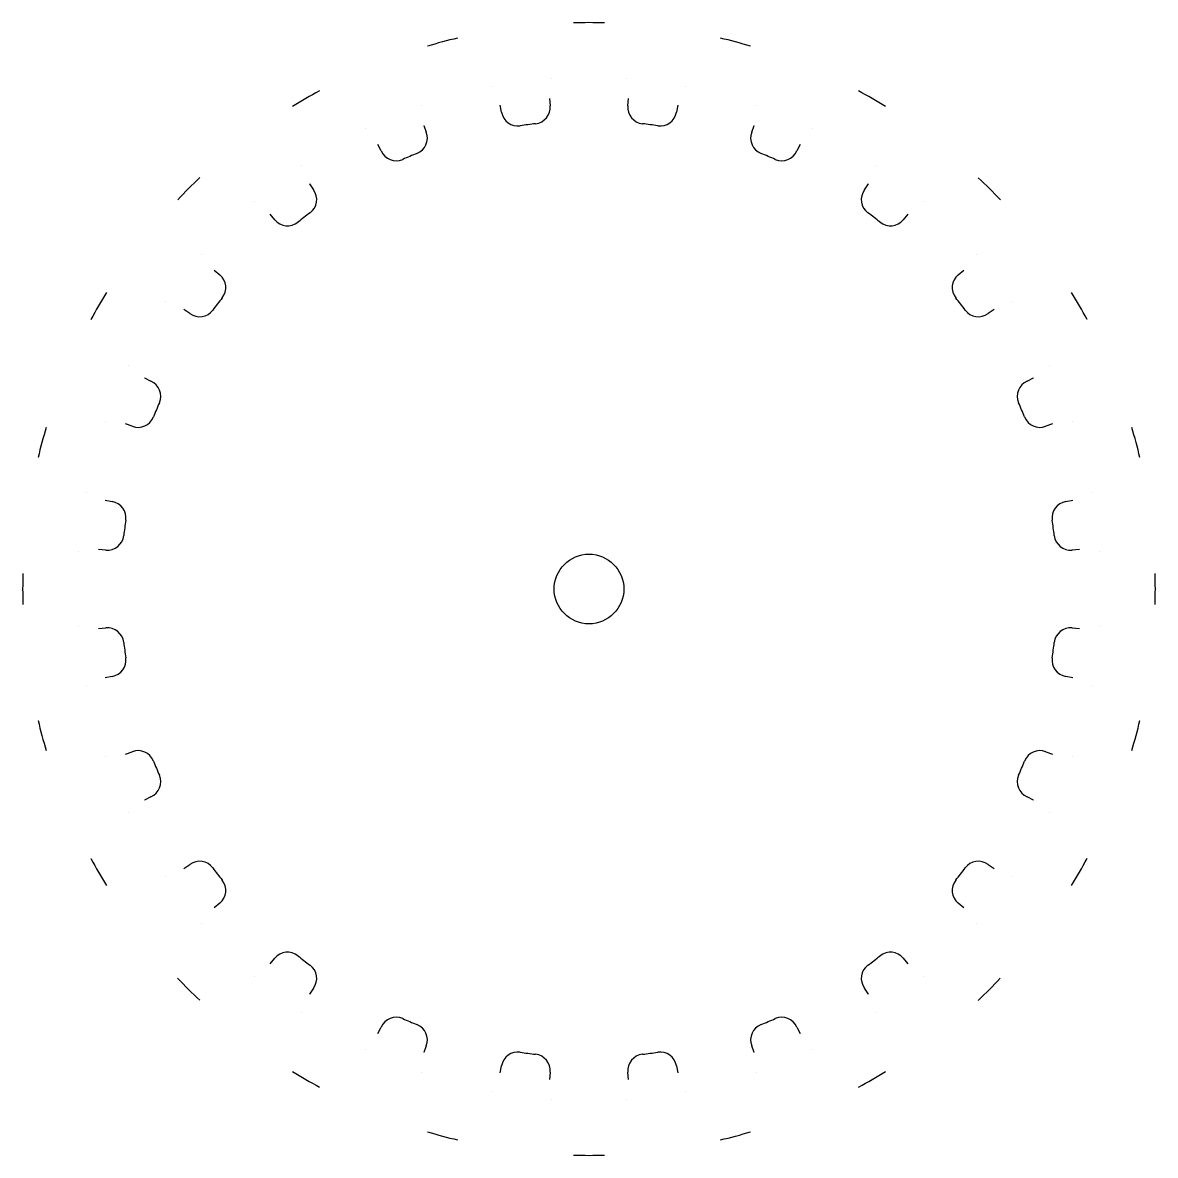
# Model space of a CAD drawing. Header units: millimetres. Extents: x -32.5 to 32.5, y -32.5 to 32.5.
import ezdxf

# ---------------------------------------------------------------- set-up
doc = ezdxf.new("R2010")
doc.units = ezdxf.units.MM
doc.layers.add('Cut', color=7, linetype='CONTINUOUS')

msp = doc.modelspace()

# ---------------------------------------------------------------- linework, layer by layer
at = {"layer": 'Cut'}
for p, q in [((-0.894, 32.488), (-0.894, 32.488, 10)), ((-0.894, 32.488), (-0.894, 32.488, 10)), ((0.893, 32.49), (0.893, 32.49, 10)), ((0.893, 32.49), (0.893, 32.49, 10)), ((-7.546, 31.614), (-7.546, 31.614, 10)), ((-7.546, 31.614), (-7.546, 31.614, 10)), ((7.545, 31.612), (7.545, 31.612, 10)), ((7.545, 31.612), (7.545, 31.612, 10)), ((-9.272, 31.149), (-9.272, 31.149, 10)), ((-9.272, 31.149), (-9.272, 31.149, 10)), ((9.272, 31.152), (9.272, 31.152, 10)), ((9.272, 31.152), (9.272, 31.152, 10)), ((-2.128, 29.285), (-2.128, 29.285, 10)), ((-2.128, 29.285), (-2.128, 29.285, 10)), ((2.128, 29.285), (2.128, 29.285, 10)), ((2.128, 29.285), (2.128, 29.285, 10)), ((-5.524, 28.838), (-5.524, 28.838, 10)), ((-5.524, 28.838), (-5.524, 28.838, 10)), ((5.524, 28.838), (5.524, 28.838, 10)), ((5.524, 28.838), (5.524, 28.838, 10)), ((-15.471, 28.584), (-15.471, 28.584, 10)), ((-15.471, 28.584), (-15.471, 28.584, 10)), ((-2.265, 28.147), (-2.233, 27.735)), ((-2.265, 28.147, 10), (-2.233, 27.735, 10)), ((-2.265, 28.147), (-2.265, 28.147, 10)), ((-2.265, 28.147), (-2.265, 28.147, 10)), ((-2.265, 28.147), (-2.233, 27.735)), ((-2.265, 28.147, 10), (-2.233, 27.735, 10)), ((2.233, 27.735), (2.265, 28.147)), ((2.233, 27.735, 10), (2.265, 28.147, 10)), ((2.233, 27.735), (2.265, 28.147)), ((2.233, 27.735, 10), (2.265, 28.147, 10)), ((2.265, 28.147), (2.265, 28.147, 10)), ((2.265, 28.147), (2.265, 28.147, 10)), ((15.469, 28.582), (15.469, 28.582, 10)), ((15.469, 28.582), (15.469, 28.582, 10)), ((-17.018, 27.688), (-17.018, 27.688, 10)), ((-17.018, 27.688), (-17.018, 27.688, 10)), ((-9.635, 27.737), (-9.635, 27.737, 10)), ((-9.635, 27.737), (-9.635, 27.737, 10)), ((-5.021, 27.368), (-5.098, 27.775)), ((-5.021, 27.368, 10), (-5.098, 27.775, 10)), ((-5.098, 27.775), (-5.098, 27.775, 10)), ((-5.021, 27.368), (-5.098, 27.775)), ((-5.021, 27.368, 10), (-5.098, 27.775, 10)), ((-5.098, 27.775), (-5.098, 27.775, 10)), ((-5.021, 27.368), (-5.021, 27.368, 10)), ((-5.021, 27.368), (-5.021, 27.368, 10)), ((-2.233, 27.735), (-2.233, 27.735, 10)), ((-2.233, 27.735), (-2.233, 27.735, 10)), ((2.233, 27.735), (2.233, 27.735, 10)), ((2.233, 27.735), (2.233, 27.735, 10)), ((5.098, 27.775), (5.021, 27.368)), ((5.098, 27.775, 10), (5.021, 27.368, 10)), ((5.098, 27.775), (5.021, 27.368)), ((5.098, 27.775, 10), (5.021, 27.368, 10)), ((5.021, 27.368), (5.021, 27.368, 10)), ((5.021, 27.368), (5.021, 27.368, 10)), ((5.098, 27.775), (5.098, 27.775, 10)), ((5.098, 27.775), (5.098, 27.775, 10)), ((9.635, 27.737), (9.635, 27.737, 10)), ((9.635, 27.737), (9.635, 27.737, 10)), ((17.019, 27.691), (17.019, 27.691, 10)), ((17.019, 27.691), (17.019, 27.691, 10)), ((-3.07, 26.699), (-3.07, 26.699, 10)), ((-3.07, 26.699), (-3.07, 26.699, 10)), ((3.07, 26.699), (3.07, 26.699, 10)), ((3.07, 26.699), (3.07, 26.699, 10)), ((-12.8, 26.425), (-12.8, 26.425, 10)), ((-12.8, 26.425), (-12.8, 26.425, 10)), ((-9.473, 26.602), (-9.336, 26.212)), ((-9.473, 26.602, 10), (-9.336, 26.212, 10)), ((-9.473, 26.602), (-9.473, 26.602, 10)), ((-9.473, 26.602), (-9.473, 26.602, 10)), ((-9.473, 26.602), (-9.336, 26.212)), ((-9.473, 26.602, 10), (-9.336, 26.212, 10)), ((-9.336, 26.212), (-9.336, 26.212, 10)), ((-9.336, 26.212), (-9.336, 26.212, 10)), ((-3.945, 26.584), (-3.945, 26.584, 10)), ((-3.945, 26.584), (-3.945, 26.584, 10)), ((3.945, 26.584), (3.945, 26.584, 10)), ((3.945, 26.584), (3.945, 26.584, 10)), ((9.336, 26.212), (9.473, 26.602)), ((9.336, 26.212, 10), (9.473, 26.602, 10)), ((9.336, 26.212), (9.473, 26.602)), ((9.336, 26.212, 10), (9.473, 26.602, 10)), ((9.336, 26.212), (9.336, 26.212, 10)), ((9.336, 26.212), (9.336, 26.212, 10)), ((9.473, 26.602), (9.473, 26.602, 10)), ((9.473, 26.602), (9.473, 26.602, 10)), ((12.8, 26.425), (12.8, 26.425, 10)), ((12.8, 26.425), (12.8, 26.425, 10)), ((-11.933, 25.136), (-12.112, 25.509)), ((-11.933, 25.136, 10), (-12.112, 25.509, 10)), ((-12.112, 25.509), (-12.112, 25.509, 10)), ((-11.933, 25.136), (-12.112, 25.509)), ((-11.933, 25.136, 10), (-12.112, 25.509, 10)), ((-12.112, 25.509), (-12.112, 25.509, 10)), ((12.112, 25.509), (11.933, 25.136)), ((12.112, 25.509, 10), (11.933, 25.136, 10)), ((12.112, 25.509), (11.933, 25.136)), ((12.112, 25.509, 10), (11.933, 25.136, 10)), ((12.112, 25.509), (12.112, 25.509, 10)), ((12.112, 25.509), (12.112, 25.509, 10)), ((-11.933, 25.136), (-11.933, 25.136, 10)), ((-11.933, 25.136), (-11.933, 25.136, 10)), ((-9.876, 24.995), (-9.876, 24.995, 10)), ((-9.876, 24.995), (-9.876, 24.995, 10)), ((9.876, 24.995), (9.876, 24.995, 10)), ((9.876, 24.995), (9.876, 24.995, 10)), ((11.933, 25.136), (11.933, 25.136, 10)), ((11.933, 25.136), (11.933, 25.136, 10)), ((-16.485, 24.298), (-16.485, 24.298, 10)), ((-16.485, 24.298), (-16.485, 24.298, 10)), ((-10.691, 24.657), (-10.691, 24.657, 10)), ((-10.691, 24.657), (-10.691, 24.657, 10)), ((10.691, 24.657), (10.691, 24.657, 10)), ((10.691, 24.657), (10.691, 24.657, 10)), ((16.485, 24.298), (16.485, 24.298, 10)), ((16.485, 24.298), (16.485, 24.298, 10)), ((-22.342, 23.606), (-22.342, 23.606, 10)), ((-22.342, 23.606), (-22.342, 23.606, 10)), ((22.34, 23.605), (22.34, 23.605, 10)), ((22.34, 23.605), (22.34, 23.605, 10)), ((-16.035, 23.244), (-15.802, 22.903)), ((-16.035, 23.244, 10), (-15.802, 22.903, 10)), ((-16.035, 23.244), (-16.035, 23.244, 10)), ((-16.035, 23.244), (-16.035, 23.244, 10)), ((-16.035, 23.244), (-15.802, 22.903)), ((-16.035, 23.244, 10), (-15.802, 22.903, 10)), ((-15.802, 22.903), (-15.802, 22.903, 10)), ((-15.802, 22.903), (-15.802, 22.903, 10)), ((15.802, 22.903), (16.035, 23.244)), ((15.802, 22.903, 10), (16.035, 23.244, 10)), ((15.802, 22.903), (16.035, 23.244)), ((15.802, 22.903, 10), (16.035, 23.244, 10)), ((15.802, 22.903), (15.802, 22.903, 10)), ((15.802, 22.903), (15.802, 22.903, 10)), ((16.035, 23.244), (16.035, 23.244, 10)), ((16.035, 23.244), (16.035, 23.244, 10)), ((-23.605, 22.34), (-23.605, 22.34, 10)), ((-23.605, 22.34), (-23.605, 22.34, 10)), ((-19.203, 22.212), (-19.203, 22.212, 10)), ((-19.203, 22.212), (-19.203, 22.212, 10)), ((19.203, 22.212), (19.203, 22.212, 10)), ((19.203, 22.212), (19.203, 22.212, 10)), ((23.606, 22.342), (23.606, 22.342, 10)), ((23.606, 22.342), (23.606, 22.342, 10)), ((-18.032, 21.191), (-18.302, 21.505)), ((-18.032, 21.191, 10), (-18.302, 21.505, 10)), ((-18.302, 21.505), (-18.302, 21.505, 10)), ((-18.032, 21.191), (-18.302, 21.505)), ((-18.032, 21.191, 10), (-18.302, 21.505, 10)), ((-18.302, 21.505), (-18.302, 21.505, 10)), ((-16.008, 21.587), (-16.008, 21.587, 10)), ((-16.008, 21.587), (-16.008, 21.587, 10)), ((16.008, 21.587), (16.008, 21.587, 10)), ((16.008, 21.587), (16.008, 21.587, 10)), ((18.302, 21.505), (18.032, 21.191)), ((18.302, 21.505, 10), (18.032, 21.191, 10)), ((18.302, 21.505), (18.032, 21.191)), ((18.302, 21.505, 10), (18.032, 21.191, 10)), ((18.302, 21.505), (18.302, 21.505, 10)), ((18.302, 21.505), (18.302, 21.505, 10)), ((-18.032, 21.191), (-18.032, 21.191, 10)), ((-18.032, 21.191), (-18.032, 21.191, 10)), ((-16.708, 21.05), (-16.708, 21.05, 10)), ((-16.708, 21.05), (-16.708, 21.05, 10)), ((16.708, 21.05), (16.708, 21.05, 10)), ((16.708, 21.05), (16.708, 21.05, 10)), ((18.032, 21.191), (18.032, 21.191, 10)), ((18.032, 21.191), (18.032, 21.191, 10)), ((-22.212, 19.203), (-22.212, 19.203, 10)), ((-22.212, 19.203), (-22.212, 19.203, 10)), ((22.212, 19.203), (22.212, 19.203, 10)), ((22.212, 19.203), (22.212, 19.203, 10)), ((-21.505, 18.302), (-21.191, 18.032)), ((-21.505, 18.302, 10), (-21.191, 18.032, 10)), ((-21.505, 18.302), (-21.505, 18.302, 10)), ((-21.505, 18.302), (-21.505, 18.302, 10)), ((-21.505, 18.302), (-21.191, 18.032)), ((-21.505, 18.302, 10), (-21.191, 18.032, 10)), ((21.191, 18.032), (21.505, 18.302)), ((21.191, 18.032, 10), (21.505, 18.302, 10)), ((21.191, 18.032), (21.505, 18.302)), ((21.191, 18.032, 10), (21.505, 18.302, 10)), ((21.505, 18.302), (21.505, 18.302, 10)), ((21.505, 18.302), (21.505, 18.302, 10)), ((-21.191, 18.032), (-21.191, 18.032, 10)), ((-21.191, 18.032), (-21.191, 18.032, 10)), ((21.191, 18.032), (21.191, 18.032, 10)), ((21.191, 18.032), (21.191, 18.032, 10)), ((-27.691, 17.019), (-27.691, 17.019, 10)), ((-27.691, 17.019), (-27.691, 17.019, 10)), ((27.688, 17.018), (27.688, 17.018, 10)), ((27.688, 17.018), (27.688, 17.018, 10)), ((-24.298, 16.485), (-24.298, 16.485, 10)), ((-24.298, 16.485), (-24.298, 16.485, 10)), ((-21.05, 16.708), (-21.05, 16.708, 10)), ((-21.05, 16.708), (-21.05, 16.708, 10)), ((21.05, 16.708), (21.05, 16.708, 10)), ((21.05, 16.708), (21.05, 16.708, 10)), ((24.298, 16.485), (24.298, 16.485, 10)), ((24.298, 16.485), (24.298, 16.485, 10)), ((-22.903, 15.802), (-23.244, 16.035)), ((-22.903, 15.802, 10), (-23.244, 16.035, 10)), ((-23.244, 16.035), (-23.244, 16.035, 10)), ((-22.903, 15.802), (-23.244, 16.035)), ((-22.903, 15.802, 10), (-23.244, 16.035, 10)), ((-23.244, 16.035), (-23.244, 16.035, 10)), ((-22.903, 15.802), (-22.903, 15.802, 10)), ((-22.903, 15.802), (-22.903, 15.802, 10)), ((-21.587, 16.008), (-21.587, 16.008, 10)), ((-21.587, 16.008), (-21.587, 16.008, 10)), ((21.587, 16.008), (21.587, 16.008, 10)), ((21.587, 16.008), (21.587, 16.008, 10)), ((23.244, 16.035), (22.903, 15.802)), ((23.244, 16.035, 10), (22.903, 15.802, 10)), ((23.244, 16.035), (22.903, 15.802)), ((23.244, 16.035, 10), (22.903, 15.802, 10)), ((22.903, 15.802), (22.903, 15.802, 10)), ((22.903, 15.802), (22.903, 15.802, 10)), ((23.244, 16.035), (23.244, 16.035, 10)), ((23.244, 16.035), (23.244, 16.035, 10)), ((-28.582, 15.469), (-28.582, 15.469, 10)), ((-28.582, 15.469), (-28.582, 15.469, 10)), ((28.584, 15.471), (28.584, 15.471, 10)), ((28.584, 15.471), (28.584, 15.471, 10)), ((-26.425, 12.8), (-26.425, 12.8, 10)), ((-26.425, 12.8), (-26.425, 12.8, 10)), ((26.425, 12.8), (26.425, 12.8, 10)), ((26.425, 12.8), (26.425, 12.8, 10)), ((-25.509, 12.112), (-25.136, 11.933)), ((-25.509, 12.112, 10), (-25.136, 11.933, 10)), ((-25.509, 12.112), (-25.509, 12.112, 10)), ((-25.509, 12.112), (-25.509, 12.112, 10)), ((-25.509, 12.112), (-25.136, 11.933)), ((-25.509, 12.112, 10), (-25.136, 11.933, 10)), ((-25.136, 11.933), (-25.136, 11.933, 10)), ((-25.136, 11.933), (-25.136, 11.933, 10)), ((25.136, 11.933), (25.509, 12.112)), ((25.136, 11.933, 10), (25.509, 12.112, 10)), ((25.136, 11.933), (25.509, 12.112)), ((25.136, 11.933, 10), (25.509, 12.112, 10)), ((25.136, 11.933), (25.136, 11.933, 10)), ((25.136, 11.933), (25.136, 11.933, 10)), ((25.509, 12.112), (25.509, 12.112, 10)), ((25.509, 12.112), (25.509, 12.112, 10)), ((-24.657, 10.691), (-24.657, 10.691, 10)), ((-24.657, 10.691), (-24.657, 10.691, 10)), ((24.657, 10.691), (24.657, 10.691, 10)), ((24.657, 10.691), (24.657, 10.691, 10)), ((-24.995, 9.876), (-24.995, 9.876, 10)), ((-24.995, 9.876), (-24.995, 9.876, 10)), ((24.995, 9.876), (24.995, 9.876, 10)), ((24.995, 9.876), (24.995, 9.876, 10)), ((-31.152, 9.272), (-31.152, 9.272, 10)), ((-31.152, 9.272), (-31.152, 9.272, 10)), ((-27.737, 9.635), (-27.737, 9.635, 10)), ((-27.737, 9.635), (-27.737, 9.635, 10)), ((-26.212, 9.336), (-26.602, 9.473)), ((-26.212, 9.336, 10), (-26.602, 9.473, 10)), ((-26.602, 9.473), (-26.602, 9.473, 10)), ((-26.212, 9.336), (-26.602, 9.473)), ((-26.212, 9.336, 10), (-26.602, 9.473, 10)), ((-26.602, 9.473), (-26.602, 9.473, 10)), ((-26.212, 9.336), (-26.212, 9.336, 10)), ((-26.212, 9.336), (-26.212, 9.336, 10)), ((26.602, 9.473), (26.212, 9.336)), ((26.602, 9.473, 10), (26.212, 9.336, 10)), ((26.602, 9.473), (26.212, 9.336)), ((26.602, 9.473, 10), (26.212, 9.336, 10)), ((26.212, 9.336), (26.212, 9.336, 10)), ((26.212, 9.336), (26.212, 9.336, 10)), ((26.602, 9.473), (26.602, 9.473, 10)), ((26.602, 9.473), (26.602, 9.473, 10)), ((27.737, 9.635), (27.737, 9.635, 10)), ((27.737, 9.635), (27.737, 9.635, 10)), ((31.149, 9.272), (31.149, 9.272, 10)), ((31.149, 9.272), (31.149, 9.272, 10)), ((-31.612, 7.545), (-31.612, 7.545, 10)), ((-31.612, 7.545), (-31.612, 7.545, 10)), ((31.614, 7.546), (31.614, 7.546, 10)), ((31.614, 7.546), (31.614, 7.546, 10)), ((-28.838, 5.524), (-28.838, 5.524, 10)), ((-28.838, 5.524), (-28.838, 5.524, 10)), ((28.838, 5.524), (28.838, 5.524, 10)), ((28.838, 5.524), (28.838, 5.524, 10)), ((-27.775, 5.098), (-27.368, 5.021)), ((-27.775, 5.098, 10), (-27.368, 5.021, 10)), ((-27.775, 5.098), (-27.775, 5.098, 10)), ((-27.775, 5.098), (-27.775, 5.098, 10)), ((-27.775, 5.098), (-27.368, 5.021)), ((-27.775, 5.098, 10), (-27.368, 5.021, 10)), ((-27.368, 5.021), (-27.368, 5.021, 10)), ((-27.368, 5.021), (-27.368, 5.021, 10)), ((27.368, 5.021), (27.775, 5.098)), ((27.368, 5.021, 10), (27.775, 5.098, 10)), ((27.368, 5.021), (27.775, 5.098)), ((27.368, 5.021, 10), (27.775, 5.098, 10)), ((27.368, 5.021), (27.368, 5.021, 10)), ((27.368, 5.021), (27.368, 5.021, 10)), ((27.775, 5.098), (27.775, 5.098, 10)), ((27.775, 5.098), (27.775, 5.098, 10)), ((-26.584, 3.945), (-26.584, 3.945, 10)), ((-26.584, 3.945), (-26.584, 3.945, 10)), ((26.584, 3.945), (26.584, 3.945, 10)), ((26.584, 3.945), (26.584, 3.945, 10)), ((-26.699, 3.07), (-26.699, 3.07, 10)), ((-26.699, 3.07), (-26.699, 3.07, 10)), ((26.699, 3.07), (26.699, 3.07, 10)), ((26.699, 3.07), (26.699, 3.07, 10)), ((-29.285, 2.128), (-29.285, 2.128, 10)), ((-29.285, 2.128), (-29.285, 2.128, 10)), ((-27.735, 2.233), (-28.147, 2.265)), ((-27.735, 2.233, 10), (-28.147, 2.265, 10)), ((-28.147, 2.265), (-28.147, 2.265, 10)), ((-28.147, 2.265), (-28.147, 2.265, 10)), ((-27.735, 2.233), (-28.147, 2.265)), ((-27.735, 2.233, 10), (-28.147, 2.265, 10)), ((-27.735, 2.233), (-27.735, 2.233, 10)), ((-27.735, 2.233), (-27.735, 2.233, 10)), ((28.147, 2.265), (27.735, 2.233)), ((28.147, 2.265, 10), (27.735, 2.233, 10)), ((28.147, 2.265), (27.735, 2.233)), ((28.147, 2.265, 10), (27.735, 2.233, 10)), ((27.735, 2.233), (27.735, 2.233, 10)), ((27.735, 2.233), (27.735, 2.233, 10)), ((28.147, 2.265), (28.147, 2.265, 10)), ((28.147, 2.265), (28.147, 2.265, 10)), ((29.285, 2.128), (29.285, 2.128, 10)), ((29.285, 2.128), (29.285, 2.128, 10)), ((-32.49, 0.893), (-32.49, 0.893, 10)), ((-32.49, 0.893), (-32.49, 0.893, 10)), ((32.488, 0.894), (32.488, 0.894, 10)), ((32.488, 0.894), (32.488, 0.894, 10)), ((2, 0), (2, 0, 10)), ((2, 0), (2, 0, 10)), ((-32.488, -0.894), (-32.488, -0.894, 10)), ((-32.488, -0.894), (-32.488, -0.894, 10)), ((32.49, -0.893), (32.49, -0.893, 10)), ((32.49, -0.893), (32.49, -0.893, 10)), ((-29.285, -2.128), (-29.285, -2.128, 10)), ((-29.285, -2.128), (-29.285, -2.128, 10)), ((-28.147, -2.265), (-27.735, -2.233)), ((-28.147, -2.265, 10), (-27.735, -2.233, 10)), ((-28.147, -2.265), (-27.735, -2.233)), ((-28.147, -2.265, 10), (-27.735, -2.233, 10)), ((-28.147, -2.265), (-28.147, -2.265, 10)), ((-28.147, -2.265), (-28.147, -2.265, 10)), ((-27.735, -2.233), (-27.735, -2.233, 10)), ((-27.735, -2.233), (-27.735, -2.233, 10)), ((27.735, -2.233), (27.735, -2.233, 10)), ((27.735, -2.233), (28.147, -2.265)), ((27.735, -2.233, 10), (28.147, -2.265, 10)), ((27.735, -2.233), (27.735, -2.233, 10)), ((27.735, -2.233), (28.147, -2.265)), ((27.735, -2.233, 10), (28.147, -2.265, 10)), ((28.147, -2.265), (28.147, -2.265, 10)), ((28.147, -2.265), (28.147, -2.265, 10)), ((29.285, -2.128), (29.285, -2.128, 10)), ((29.285, -2.128), (29.285, -2.128, 10)), ((-26.699, -3.07), (-26.699, -3.07, 10)), ((-26.699, -3.07), (-26.699, -3.07, 10)), ((26.699, -3.07), (26.699, -3.07, 10)), ((26.699, -3.07), (26.699, -3.07, 10)), ((-26.584, -3.945), (-26.584, -3.945, 10)), ((-26.584, -3.945), (-26.584, -3.945, 10)), ((26.584, -3.945), (26.584, -3.945, 10)), ((26.584, -3.945), (26.584, -3.945, 10)), ((-27.368, -5.021), (-27.775, -5.098)), ((-27.368, -5.021, 10), (-27.775, -5.098, 10)), ((-27.368, -5.021), (-27.775, -5.098)), ((-27.368, -5.021, 10), (-27.775, -5.098, 10)), ((-27.775, -5.098), (-27.775, -5.098, 10)), ((-27.775, -5.098), (-27.775, -5.098, 10)), ((-27.368, -5.021), (-27.368, -5.021, 10)), ((-27.368, -5.021), (-27.368, -5.021, 10)), ((27.775, -5.098), (27.368, -5.021)), ((27.775, -5.098, 10), (27.368, -5.021, 10)), ((27.368, -5.021), (27.368, -5.021, 10)), ((27.368, -5.021), (27.368, -5.021, 10)), ((27.775, -5.098), (27.368, -5.021)), ((27.775, -5.098, 10), (27.368, -5.021, 10)), ((27.775, -5.098), (27.775, -5.098, 10)), ((27.775, -5.098), (27.775, -5.098, 10)), ((-28.838, -5.524), (-28.838, -5.524, 10)), ((-28.838, -5.524), (-28.838, -5.524, 10)), ((28.838, -5.524), (28.838, -5.524, 10)), ((28.838, -5.524), (28.838, -5.524, 10)), ((-31.614, -7.546), (-31.614, -7.546, 10)), ((-31.614, -7.546), (-31.614, -7.546, 10)), ((31.612, -7.545), (31.612, -7.545, 10)), ((31.612, -7.545), (31.612, -7.545, 10)), ((-31.149, -9.272), (-31.149, -9.272, 10)), ((-31.149, -9.272), (-31.149, -9.272, 10)), ((-27.737, -9.635), (-27.737, -9.635, 10)), ((-27.737, -9.635), (-27.737, -9.635, 10)), ((-26.602, -9.473), (-26.212, -9.336)), ((-26.602, -9.473, 10), (-26.212, -9.336, 10)), ((-26.602, -9.473), (-26.212, -9.336)), ((-26.602, -9.473, 10), (-26.212, -9.336, 10)), ((-26.602, -9.473), (-26.602, -9.473, 10)), ((-26.602, -9.473), (-26.602, -9.473, 10)), ((-26.212, -9.336), (-26.212, -9.336, 10)), ((-26.212, -9.336), (-26.212, -9.336, 10)), ((26.212, -9.336), (26.602, -9.473)), ((26.212, -9.336, 10), (26.602, -9.473, 10)), ((26.212, -9.336), (26.212, -9.336, 10)), ((26.212, -9.336), (26.602, -9.473)), ((26.212, -9.336, 10), (26.602, -9.473, 10)), ((26.212, -9.336), (26.212, -9.336, 10)), ((26.602, -9.473), (26.602, -9.473, 10)), ((26.602, -9.473), (26.602, -9.473, 10)), ((27.737, -9.635), (27.737, -9.635, 10)), ((27.737, -9.635), (27.737, -9.635, 10)), ((31.152, -9.272), (31.152, -9.272, 10)), ((31.152, -9.272), (31.152, -9.272, 10)), ((-24.995, -9.876), (-24.995, -9.876, 10)), ((-24.995, -9.876), (-24.995, -9.876, 10)), ((24.995, -9.876), (24.995, -9.876, 10)), ((24.995, -9.876), (24.995, -9.876, 10)), ((-24.657, -10.691), (-24.657, -10.691, 10)), ((-24.657, -10.691), (-24.657, -10.691, 10)), ((24.657, -10.691), (24.657, -10.691, 10)), ((24.657, -10.691), (24.657, -10.691, 10)), ((-25.136, -11.933), (-25.509, -12.112)), ((-25.136, -11.933, 10), (-25.509, -12.112, 10)), ((-25.136, -11.933), (-25.509, -12.112)), ((-25.136, -11.933, 10), (-25.509, -12.112, 10)), ((-25.509, -12.112), (-25.509, -12.112, 10)), ((-25.509, -12.112), (-25.509, -12.112, 10)), ((-25.136, -11.933), (-25.136, -11.933, 10)), ((-25.136, -11.933), (-25.136, -11.933, 10)), ((25.509, -12.112), (25.136, -11.933)), ((25.509, -12.112, 10), (25.136, -11.933, 10)), ((25.136, -11.933), (25.136, -11.933, 10)), ((25.136, -11.933), (25.136, -11.933, 10)), ((25.509, -12.112), (25.136, -11.933)), ((25.509, -12.112, 10), (25.136, -11.933, 10)), ((25.509, -12.112), (25.509, -12.112, 10)), ((25.509, -12.112), (25.509, -12.112, 10)), ((-26.425, -12.8), (-26.425, -12.8, 10)), ((-26.425, -12.8), (-26.425, -12.8, 10)), ((26.425, -12.8), (26.425, -12.8, 10)), ((26.425, -12.8), (26.425, -12.8, 10)), ((-28.584, -15.471), (-28.584, -15.471, 10)), ((-28.584, -15.471), (-28.584, -15.471, 10)), ((28.582, -15.469), (28.582, -15.469, 10)), ((28.582, -15.469), (28.582, -15.469, 10)), ((-23.244, -16.035), (-22.903, -15.802)), ((-23.244, -16.035, 10), (-22.903, -15.802, 10)), ((-23.244, -16.035), (-22.903, -15.802)), ((-23.244, -16.035, 10), (-22.903, -15.802, 10)), ((-23.244, -16.035), (-23.244, -16.035, 10)), ((-23.244, -16.035), (-23.244, -16.035, 10)), ((-22.903, -15.802), (-22.903, -15.802, 10)), ((-22.903, -15.802), (-22.903, -15.802, 10)), ((-21.587, -16.008), (-21.587, -16.008, 10)), ((-21.587, -16.008), (-21.587, -16.008, 10)), ((21.587, -16.008), (21.587, -16.008, 10)), ((21.587, -16.008), (21.587, -16.008, 10)), ((22.903, -15.802), (23.244, -16.035)), ((22.903, -15.802, 10), (23.244, -16.035, 10)), ((22.903, -15.802), (22.903, -15.802, 10)), ((22.903, -15.802), (23.244, -16.035)), ((22.903, -15.802, 10), (23.244, -16.035, 10)), ((22.903, -15.802), (22.903, -15.802, 10)), ((23.244, -16.035), (23.244, -16.035, 10)), ((23.244, -16.035), (23.244, -16.035, 10)), ((-24.298, -16.485), (-24.298, -16.485, 10)), ((-24.298, -16.485), (-24.298, -16.485, 10)), ((-21.05, -16.708), (-21.05, -16.708, 10)), ((-21.05, -16.708), (-21.05, -16.708, 10)), ((21.05, -16.708), (21.05, -16.708, 10)), ((21.05, -16.708), (21.05, -16.708, 10)), ((24.298, -16.485), (24.298, -16.485, 10)), ((24.298, -16.485), (24.298, -16.485, 10)), ((-27.688, -17.018), (-27.688, -17.018, 10)), ((-27.688, -17.018), (-27.688, -17.018, 10)), ((27.691, -17.019), (27.691, -17.019, 10)), ((27.691, -17.019), (27.691, -17.019, 10)), ((-21.191, -18.032), (-21.505, -18.302)), ((-21.191, -18.032, 10), (-21.505, -18.302, 10)), ((-21.191, -18.032), (-21.505, -18.302)), ((-21.191, -18.032, 10), (-21.505, -18.302, 10)), ((-21.191, -18.032), (-21.191, -18.032, 10)), ((-21.191, -18.032), (-21.191, -18.032, 10)), ((21.505, -18.302), (21.191, -18.032)), ((21.505, -18.302, 10), (21.191, -18.032, 10)), ((21.191, -18.032), (21.191, -18.032, 10)), ((21.191, -18.032), (21.191, -18.032, 10)), ((21.505, -18.302), (21.191, -18.032)), ((21.505, -18.302, 10), (21.191, -18.032, 10)), ((-21.505, -18.302), (-21.505, -18.302, 10)), ((-21.505, -18.302), (-21.505, -18.302, 10)), ((21.505, -18.302), (21.505, -18.302, 10)), ((21.505, -18.302), (21.505, -18.302, 10)), ((-22.212, -19.203), (-22.212, -19.203, 10)), ((-22.212, -19.203), (-22.212, -19.203, 10)), ((22.212, -19.203), (22.212, -19.203, 10)), ((22.212, -19.203), (22.212, -19.203, 10)), ((-18.302, -21.505), (-18.032, -21.191)), ((-18.302, -21.505, 10), (-18.032, -21.191, 10)), ((-18.302, -21.505), (-18.032, -21.191)), ((-18.302, -21.505, 10), (-18.032, -21.191, 10)), ((-18.032, -21.191), (-18.032, -21.191, 10)), ((-18.032, -21.191), (-18.032, -21.191, 10)), ((-16.708, -21.05), (-16.708, -21.05, 10)), ((-16.708, -21.05), (-16.708, -21.05, 10)), ((16.708, -21.05), (16.708, -21.05, 10)), ((16.708, -21.05), (16.708, -21.05, 10)), ((18.032, -21.191), (18.302, -21.505)), ((18.032, -21.191, 10), (18.302, -21.505, 10)), ((18.032, -21.191), (18.032, -21.191, 10)), ((18.032, -21.191), (18.302, -21.505)), ((18.032, -21.191, 10), (18.302, -21.505, 10)), ((18.032, -21.191), (18.032, -21.191, 10)), ((-18.302, -21.505), (-18.302, -21.505, 10)), ((-18.302, -21.505), (-18.302, -21.505, 10)), ((-16.008, -21.587), (-16.008, -21.587, 10)), ((-16.008, -21.587), (-16.008, -21.587, 10)), ((16.008, -21.587), (16.008, -21.587, 10)), ((16.008, -21.587), (16.008, -21.587, 10)), ((18.302, -21.505), (18.302, -21.505, 10)), ((18.302, -21.505), (18.302, -21.505, 10)), ((-23.606, -22.342), (-23.606, -22.342, 10)), ((-23.606, -22.342), (-23.606, -22.342, 10)), ((-19.203, -22.212), (-19.203, -22.212, 10)), ((-19.203, -22.212), (-19.203, -22.212, 10)), ((19.203, -22.212), (19.203, -22.212, 10)), ((19.203, -22.212), (19.203, -22.212, 10)), ((23.605, -22.34), (23.605, -22.34, 10)), ((23.605, -22.34), (23.605, -22.34, 10)), ((-15.802, -22.903), (-16.035, -23.244)), ((-15.802, -22.903, 10), (-16.035, -23.244, 10)), ((-15.802, -22.903), (-16.035, -23.244)), ((-15.802, -22.903, 10), (-16.035, -23.244, 10)), ((-16.035, -23.244), (-16.035, -23.244, 10)), ((-16.035, -23.244), (-16.035, -23.244, 10)), ((-15.802, -22.903), (-15.802, -22.903, 10)), ((-15.802, -22.903), (-15.802, -22.903, 10)), ((16.035, -23.244), (15.802, -22.903)), ((16.035, -23.244, 10), (15.802, -22.903, 10)), ((15.802, -22.903), (15.802, -22.903, 10)), ((15.802, -22.903), (15.802, -22.903, 10)), ((16.035, -23.244), (15.802, -22.903)), ((16.035, -23.244, 10), (15.802, -22.903, 10)), ((16.035, -23.244), (16.035, -23.244, 10)), ((16.035, -23.244), (16.035, -23.244, 10)), ((-22.34, -23.605), (-22.34, -23.605, 10)), ((-22.34, -23.605), (-22.34, -23.605, 10)), ((22.342, -23.606), (22.342, -23.606, 10)), ((22.342, -23.606), (22.342, -23.606, 10)), ((-16.485, -24.298), (-16.485, -24.298, 10)), ((-16.485, -24.298), (-16.485, -24.298, 10)), ((-10.691, -24.657), (-10.691, -24.657, 10)), ((-10.691, -24.657), (-10.691, -24.657, 10)), ((10.691, -24.657), (10.691, -24.657, 10)), ((10.691, -24.657), (10.691, -24.657, 10)), ((16.485, -24.298), (16.485, -24.298, 10)), ((16.485, -24.298), (16.485, -24.298, 10)), ((-12.112, -25.509), (-11.933, -25.136)), ((-12.112, -25.509, 10), (-11.933, -25.136, 10)), ((-12.112, -25.509), (-11.933, -25.136)), ((-12.112, -25.509, 10), (-11.933, -25.136, 10)), ((-11.933, -25.136), (-11.933, -25.136, 10)), ((-11.933, -25.136), (-11.933, -25.136, 10)), ((-9.876, -24.995), (-9.876, -24.995, 10)), ((-9.876, -24.995), (-9.876, -24.995, 10)), ((9.876, -24.995), (9.876, -24.995, 10)), ((9.876, -24.995), (9.876, -24.995, 10)), ((11.933, -25.136), (12.112, -25.509)), ((11.933, -25.136, 10), (12.112, -25.509, 10)), ((11.933, -25.136), (11.933, -25.136, 10)), ((11.933, -25.136), (12.112, -25.509)), ((11.933, -25.136, 10), (12.112, -25.509, 10)), ((11.933, -25.136), (11.933, -25.136, 10)), ((-12.112, -25.509), (-12.112, -25.509, 10)), ((-12.112, -25.509), (-12.112, -25.509, 10)), ((12.112, -25.509), (12.112, -25.509, 10)), ((12.112, -25.509), (12.112, -25.509, 10)), ((-12.8, -26.425), (-12.8, -26.425, 10)), ((-12.8, -26.425), (-12.8, -26.425, 10)), ((-9.336, -26.212), (-9.473, -26.602)), ((-9.336, -26.212, 10), (-9.473, -26.602, 10)), ((-9.336, -26.212), (-9.473, -26.602)), ((-9.336, -26.212, 10), (-9.473, -26.602, 10)), ((-9.473, -26.602), (-9.473, -26.602, 10)), ((-9.473, -26.602), (-9.473, -26.602, 10)), ((-9.336, -26.212), (-9.336, -26.212, 10)), ((-9.336, -26.212), (-9.336, -26.212, 10)), ((-3.945, -26.584), (-3.945, -26.584, 10)), ((-3.945, -26.584), (-3.945, -26.584, 10)), ((3.945, -26.584), (3.945, -26.584, 10)), ((3.945, -26.584), (3.945, -26.584, 10)), ((9.473, -26.602), (9.336, -26.212)), ((9.473, -26.602, 10), (9.336, -26.212, 10)), ((9.336, -26.212), (9.336, -26.212, 10)), ((9.336, -26.212), (9.336, -26.212, 10)), ((9.473, -26.602), (9.336, -26.212)), ((9.473, -26.602, 10), (9.336, -26.212, 10)), ((9.473, -26.602), (9.473, -26.602, 10)), ((9.473, -26.602), (9.473, -26.602, 10)), ((12.8, -26.425), (12.8, -26.425, 10)), ((12.8, -26.425), (12.8, -26.425, 10)), ((-3.07, -26.699), (-3.07, -26.699, 10)), ((-3.07, -26.699), (-3.07, -26.699, 10)), ((3.07, -26.699), (3.07, -26.699, 10)), ((3.07, -26.699), (3.07, -26.699, 10)), ((-17.019, -27.691), (-17.019, -27.691, 10)), ((-17.019, -27.691), (-17.019, -27.691, 10)), ((-9.635, -27.737), (-9.635, -27.737, 10)), ((-9.635, -27.737), (-9.635, -27.737, 10)), ((-5.098, -27.775), (-5.021, -27.368)), ((-5.098, -27.775, 10), (-5.021, -27.368, 10)), ((-5.098, -27.775), (-5.021, -27.368)), ((-5.098, -27.775, 10), (-5.021, -27.368, 10)), ((-5.098, -27.775), (-5.098, -27.775, 10)), ((-5.098, -27.775), (-5.098, -27.775, 10)), ((-5.021, -27.368), (-5.021, -27.368, 10)), ((-5.021, -27.368), (-5.021, -27.368, 10)), ((-2.233, -27.735), (-2.265, -28.147)), ((-2.233, -27.735, 10), (-2.265, -28.147, 10)), ((-2.233, -27.735), (-2.265, -28.147)), ((-2.233, -27.735, 10), (-2.265, -28.147, 10)), ((-2.233, -27.735), (-2.233, -27.735, 10)), ((-2.233, -27.735), (-2.233, -27.735, 10)), ((2.265, -28.147), (2.233, -27.735)), ((2.265, -28.147, 10), (2.233, -27.735, 10)), ((2.233, -27.735), (2.233, -27.735, 10)), ((2.233, -27.735), (2.233, -27.735, 10)), ((2.265, -28.147), (2.233, -27.735)), ((2.265, -28.147, 10), (2.233, -27.735, 10)), ((5.021, -27.368), (5.098, -27.775)), ((5.021, -27.368, 10), (5.098, -27.775, 10)), ((5.021, -27.368), (5.021, -27.368, 10)), ((5.021, -27.368), (5.098, -27.775)), ((5.021, -27.368, 10), (5.098, -27.775, 10)), ((5.021, -27.368), (5.021, -27.368, 10)), ((5.098, -27.775), (5.098, -27.775, 10)), ((5.098, -27.775), (5.098, -27.775, 10)), ((9.635, -27.737), (9.635, -27.737, 10)), ((9.635, -27.737), (9.635, -27.737, 10)), ((17.018, -27.688), (17.018, -27.688, 10)), ((17.018, -27.688), (17.018, -27.688, 10)), ((-15.469, -28.582), (-15.469, -28.582, 10)), ((-15.469, -28.582), (-15.469, -28.582, 10)), ((-2.265, -28.147), (-2.265, -28.147, 10)), ((-2.265, -28.147), (-2.265, -28.147, 10)), ((2.265, -28.147), (2.265, -28.147, 10)), ((2.265, -28.147), (2.265, -28.147, 10)), ((15.471, -28.584), (15.471, -28.584, 10)), ((15.471, -28.584), (15.471, -28.584, 10)), ((-5.524, -28.838), (-5.524, -28.838, 10)), ((-5.524, -28.838), (-5.524, -28.838, 10)), ((5.524, -28.838), (5.524, -28.838, 10)), ((5.524, -28.838), (5.524, -28.838, 10)), ((-2.128, -29.285), (-2.128, -29.285, 10)), ((-2.128, -29.285), (-2.128, -29.285, 10)), ((2.128, -29.285), (2.128, -29.285, 10)), ((2.128, -29.285), (2.128, -29.285, 10)), ((-9.272, -31.152), (-9.272, -31.152, 10)), ((-9.272, -31.152), (-9.272, -31.152, 10)), ((9.272, -31.149), (9.272, -31.149, 10)), ((9.272, -31.149), (9.272, -31.149, 10)), ((-7.545, -31.612), (-7.545, -31.612, 10)), ((-7.545, -31.612), (-7.545, -31.612, 10)), ((7.546, -31.614), (7.546, -31.614, 10)), ((7.546, -31.614), (7.546, -31.614, 10)), ((-0.893, -32.49), (-0.893, -32.49, 10)), ((-0.893, -32.49), (-0.893, -32.49, 10)), ((0.894, -32.488), (0.894, -32.488, 10)), ((0.894, -32.488), (0.894, -32.488, 10))]:
    msp.add_line(p, q, dxfattribs=at)
for centre in [(0, 0), (0, 0, 10), (0, 0), (0, 0, 10)]:
    msp.add_circle(centre, 2, dxfattribs=at)
for centre, radius, start, end in [((0.047, 0.001), 32.5, 88.50854, 91.66056), ((0.047, 0.001, 10), 32.5, 88.50854, 91.66056), ((0.047, 0.001), 32.5, 88.50854, 91.66056), ((0.047, 0.001, 10), 32.5, 88.50854, 91.66056), ((0.046, 0.014), 32.5, 103.50854, 106.66056), ((0.046, 0.014, 10), 32.5, 103.50854, 106.66056), ((0.046, 0.014), 32.5, 103.50854, 106.66056), ((0.046, 0.014, 10), 32.5, 103.50854, 106.66056), ((0.046, -0.011), 32.5, 73.50854, 76.66056), ((0.046, -0.011, 10), 32.5, 73.50854, 76.66056), ((0.046, -0.011), 32.5, 73.50854, 76.66056), ((0.046, -0.011, 10), 32.5, 73.50854, 76.66056), ((0.04, 0.025), 32.5, 118.50854, 121.66056), ((0.04, 0.025, 10), 32.5, 118.50854, 121.66056), ((0.04, 0.025), 32.5, 118.50854, 121.66056), ((0.04, 0.025, 10), 32.5, 118.50854, 121.66056), ((0.042, -0.023), 32.5, 58.50854, 61.66056), ((0.042, -0.023, 10), 32.5, 58.50854, 61.66056), ((0.042, -0.023), 32.5, 58.50854, 61.66056), ((0.042, -0.023, 10), 32.5, 58.50854, 61.66056), ((-4.084, 27.524), 0.95, -170.58211, -81.58442), ((-4.084, 27.524, 10), 0.95, -170.58211, -81.58442), ((-4.084, 27.524), 0.95, -170.58211, -81.58442), ((-4.084, 27.524, 10), 0.95, -170.58211, -81.58442), ((-3.179, 27.643), 0.95, -83.41558, 5.58211), ((-3.179, 27.643, 10), 0.95, -83.41558, 5.58211), ((-3.179, 27.643), 0.95, -83.41558, 5.58211), ((-3.179, 27.643, 10), 0.95, -83.41558, 5.58211), ((3.179, 27.643), 0.95, 174.41789, -96.58442), ((3.179, 27.643, 10), 0.95, 174.41789, -96.58442), ((3.179, 27.643), 0.95, 174.41789, -96.58442), ((3.179, 27.643, 10), 0.95, 174.41789, -96.58442), ((4.084, 27.524), 0.95, -98.41558, -9.41789), ((4.084, 27.524, 10), 0.95, -98.41558, -9.41789), ((4.084, 27.524), 0.95, -98.41558, -9.41789), ((4.084, 27.524, 10), 0.95, -98.41558, -9.41789), ((0, 0), 26.875, 96.55939, 98.44061), ((0, 0, 10), 26.875, 96.55939, 98.44061), ((0, 0), 26.875, 96.55939, 98.44061), ((0, 0, 10), 26.875, 96.55939, 98.44061), ((0, 0), 26.875, 81.55939, 83.44061), ((0, 0, 10), 26.875, 81.55939, 83.44061), ((0, 0), 26.875, 81.55939, 83.44061), ((0, 0, 10), 26.875, 81.55939, 83.44061), ((-10.225, 25.878), 0.95, -68.41558, 20.58211), ((-10.225, 25.878, 10), 0.95, -68.41558, 20.58211), ((-10.225, 25.878), 0.95, -68.41558, 20.58211), ((-10.225, 25.878, 10), 0.95, -68.41558, 20.58211), ((10.225, 25.878), 0.95, 159.41789, -111.58442), ((10.225, 25.878, 10), 0.95, 159.41789, -111.58442), ((10.225, 25.878), 0.95, 159.41789, -111.58442), ((10.225, 25.878, 10), 0.95, 159.41789, -111.58442), ((-11.068, 25.529), 0.95, -155.58211, -66.58442), ((-11.068, 25.529, 10), 0.95, -155.58211, -66.58442), ((-11.068, 25.529), 0.95, -155.58211, -66.58442), ((-11.068, 25.529, 10), 0.95, -155.58211, -66.58442), ((0, 0), 26.875, 111.55939, 113.44061), ((0, 0, 10), 26.875, 111.55939, 113.44061), ((0, 0), 26.875, 111.55939, 113.44061), ((0, 0, 10), 26.875, 111.55939, 113.44061), ((0, 0), 26.875, 66.55939, 68.44061), ((0, 0, 10), 26.875, 66.55939, 68.44061), ((0, 0), 26.875, 66.55939, 68.44061), ((0, 0, 10), 26.875, 66.55939, 68.44061), ((11.068, 25.529), 0.95, -113.41558, -24.41789), ((11.068, 25.529, 10), 0.95, -113.41558, -24.41789), ((11.068, 25.529), 0.95, -113.41558, -24.41789), ((11.068, 25.529, 10), 0.95, -113.41558, -24.41789), ((0.033, 0.035), 32.5, 133.50854, 136.66056), ((0.033, 0.035, 10), 32.5, 133.50854, 136.66056), ((0.033, 0.035), 32.5, 133.50854, 136.66056), ((0.033, 0.035, 10), 32.5, 133.50854, 136.66056), ((0.035, -0.033), 32.5, 43.50854, 46.66056), ((0.035, -0.033, 10), 32.5, 43.50854, 46.66056), ((0.035, -0.033), 32.5, 43.50854, 46.66056), ((0.035, -0.033, 10), 32.5, 43.50854, 46.66056), ((-16.574, 22.35), 0.95, -53.41558, 35.58211), ((-16.574, 22.35, 10), 0.95, -53.41558, 35.58211), ((-16.574, 22.35), 0.95, -53.41558, 35.58211), ((-16.574, 22.35, 10), 0.95, -53.41558, 35.58211), ((16.574, 22.35), 0.95, 144.41789, -126.58442), ((16.574, 22.35, 10), 0.95, 144.41789, -126.58442), ((16.574, 22.35), 0.95, 144.41789, -126.58442), ((16.574, 22.35, 10), 0.95, 144.41789, -126.58442), ((0, 0), 26.875, 126.55939, 128.44061), ((0, 0, 10), 26.875, 126.55939, 128.44061), ((0, 0), 26.875, 126.55939, 128.44061), ((0, 0, 10), 26.875, 126.55939, 128.44061), ((0, 0), 26.875, 51.55939, 53.44061), ((0, 0, 10), 26.875, 51.55939, 53.44061), ((0, 0), 26.875, 51.55939, 53.44061), ((0, 0, 10), 26.875, 51.55939, 53.44061), ((-17.299, 21.794), 0.95, -140.58211, -51.58442), ((-17.299, 21.794, 10), 0.95, -140.58211, -51.58442), ((-17.299, 21.794), 0.95, -140.58211, -51.58442), ((-17.299, 21.794, 10), 0.95, -140.58211, -51.58442), ((17.299, 21.794), 0.95, -128.41558, -39.41789), ((17.299, 21.794, 10), 0.95, -128.41558, -39.41789), ((17.299, 21.794), 0.95, -128.41558, -39.41789), ((17.299, 21.794, 10), 0.95, -128.41558, -39.41789), ((-21.794, 17.299), 0.95, -38.41558, 50.58211), ((-21.794, 17.299, 10), 0.95, -38.41558, 50.58211), ((-21.794, 17.299), 0.95, -38.41558, 50.58211), ((-21.794, 17.299, 10), 0.95, -38.41558, 50.58211), ((21.794, 17.299), 0.95, 129.41789, -141.58442), ((21.794, 17.299, 10), 0.95, 129.41789, -141.58442), ((21.794, 17.299), 0.95, 129.41789, -141.58442), ((21.794, 17.299, 10), 0.95, 129.41789, -141.58442), ((0.023, 0.042), 32.5, 148.50854, 151.66056), ((0.023, 0.042, 10), 32.5, 148.50854, 151.66056), ((0.023, 0.042), 32.5, 148.50854, 151.66056), ((0.023, 0.042, 10), 32.5, 148.50854, 151.66056), ((0.025, -0.04), 32.5, 28.50854, 31.66056), ((0.025, -0.04, 10), 32.5, 28.50854, 31.66056), ((0.025, -0.04), 32.5, 28.50854, 31.66056), ((0.025, -0.04, 10), 32.5, 28.50854, 31.66056), ((0, 0), 26.875, 141.55939, 143.44061), ((0, 0, 10), 26.875, 141.55939, 143.44061), ((0, 0), 26.875, 141.55939, 143.44061), ((0, 0, 10), 26.875, 141.55939, 143.44061), ((0, 0), 26.875, 36.55939, 38.44061), ((0, 0, 10), 26.875, 36.55939, 38.44061), ((0, 0), 26.875, 36.55939, 38.44061), ((0, 0, 10), 26.875, 36.55939, 38.44061), ((-22.35, 16.574), 0.95, -125.58211, -36.58442), ((-22.35, 16.574, 10), 0.95, -125.58211, -36.58442), ((-22.35, 16.574), 0.95, -125.58211, -36.58442), ((-22.35, 16.574, 10), 0.95, -125.58211, -36.58442), ((22.35, 16.574), 0.95, -143.41558, -54.41789), ((22.35, 16.574, 10), 0.95, -143.41558, -54.41789), ((22.35, 16.574), 0.95, -143.41558, -54.41789), ((22.35, 16.574, 10), 0.95, -143.41558, -54.41789), ((-25.529, 11.068), 0.95, -23.41558, 65.58211), ((-25.529, 11.068, 10), 0.95, -23.41558, 65.58211), ((-25.529, 11.068), 0.95, -23.41558, 65.58211), ((-25.529, 11.068, 10), 0.95, -23.41558, 65.58211), ((25.529, 11.068), 0.95, 114.41789, -156.58442), ((25.529, 11.068, 10), 0.95, 114.41789, -156.58442), ((25.529, 11.068), 0.95, 114.41789, -156.58442), ((25.529, 11.068, 10), 0.95, 114.41789, -156.58442), ((0, 0), 26.875, 156.55939, 158.44061), ((0, 0, 10), 26.875, 156.55939, 158.44061), ((0, 0), 26.875, 156.55939, 158.44061), ((0, 0, 10), 26.875, 156.55939, 158.44061), ((0, 0), 26.875, 21.55939, 23.44061), ((0, 0, 10), 26.875, 21.55939, 23.44061), ((0, 0), 26.875, 21.55939, 23.44061), ((0, 0, 10), 26.875, 21.55939, 23.44061), ((-25.878, 10.225), 0.95, -110.58211, -21.58442), ((-25.878, 10.225, 10), 0.95, -110.58211, -21.58442), ((-25.878, 10.225), 0.95, -110.58211, -21.58442), ((-25.878, 10.225, 10), 0.95, -110.58211, -21.58442), ((25.878, 10.225), 0.95, -158.41558, -69.41789), ((25.878, 10.225, 10), 0.95, -158.41558, -69.41789), ((25.878, 10.225), 0.95, -158.41558, -69.41789), ((25.878, 10.225, 10), 0.95, -158.41558, -69.41789), ((0.011, 0.046), 32.5, 163.50854, 166.66056), ((0.011, 0.046, 10), 32.5, 163.50854, 166.66056), ((0.011, 0.046), 32.5, 163.50854, 166.66056), ((0.011, 0.046, 10), 32.5, 163.50854, 166.66056), ((0.014, -0.046), 32.5, 13.50854, 16.66056), ((0.014, -0.046, 10), 32.5, 13.50854, 16.66056), ((0.014, -0.046), 32.5, 13.50854, 16.66056), ((0.014, -0.046, 10), 32.5, 13.50854, 16.66056), ((-27.524, 4.084), 0.95, -8.41558, 80.58211), ((-27.524, 4.084, 10), 0.95, -8.41558, 80.58211), ((-27.524, 4.084), 0.95, -8.41558, 80.58211), ((-27.524, 4.084, 10), 0.95, -8.41558, 80.58211), ((27.524, 4.084), 0.95, 99.41789, -171.58442), ((27.524, 4.084, 10), 0.95, 99.41789, -171.58442), ((27.524, 4.084), 0.95, 99.41789, -171.58442), ((27.524, 4.084, 10), 0.95, 99.41789, -171.58442), ((0, 0), 26.875, 171.55939, 173.44061), ((0, 0, 10), 26.875, 171.55939, 173.44061), ((0, 0), 26.875, 171.55939, 173.44061), ((0, 0, 10), 26.875, 171.55939, 173.44061), ((0, 0), 26.875, 6.55939, 8.44061), ((0, 0, 10), 26.875, 6.55939, 8.44061), ((0, 0), 26.875, 6.55939, 8.44061), ((0, 0, 10), 26.875, 6.55939, 8.44061), ((-27.643, 3.179), 0.95, -95.58211, -6.58442), ((-27.643, 3.179, 10), 0.95, -95.58211, -6.58442), ((-27.643, 3.179), 0.95, -95.58211, -6.58442), ((-27.643, 3.179, 10), 0.95, -95.58211, -6.58442), ((27.643, 3.179), 0.95, -173.41558, -84.41789), ((27.643, 3.179, 10), 0.95, -173.41558, -84.41789), ((27.643, 3.179), 0.95, -173.41558, -84.41789), ((27.643, 3.179, 10), 0.95, -173.41558, -84.41789), ((-0.001, 0.047), 32.5, 178.50854, -178.33944), ((-0.001, 0.047, 10), 32.5, 178.50854, -178.33944), ((-0.001, 0.047), 32.5, 178.50854, -178.33944), ((-0.001, 0.047, 10), 32.5, 178.50854, -178.33944), ((0.001, -0.047), 32.5, -1.49146, 1.66056), ((0.001, -0.047, 10), 32.5, -1.49146, 1.66056), ((0.001, -0.047), 32.5, -1.49146, 1.66056), ((0.001, -0.047, 10), 32.5, -1.49146, 1.66056), ((-27.643, -3.179), 0.95, 6.58442, 95.58211), ((-27.643, -3.179, 10), 0.95, 6.58442, 95.58211), ((-27.643, -3.179), 0.95, 6.58442, 95.58211), ((-27.643, -3.179, 10), 0.95, 6.58442, 95.58211), ((27.643, -3.179), 0.95, 84.41789, 173.41558), ((27.643, -3.179, 10), 0.95, 84.41789, 173.41558), ((27.643, -3.179), 0.95, 84.41789, 173.41558), ((27.643, -3.179, 10), 0.95, 84.41789, 173.41558), ((0, 0), 26.875, -173.44061, -171.55939), ((0, 0, 10), 26.875, -173.44061, -171.55939), ((0, 0), 26.875, -173.44061, -171.55939), ((0, 0, 10), 26.875, -173.44061, -171.55939), ((0, 0), 26.875, -8.44061, -6.55939), ((0, 0, 10), 26.875, -8.44061, -6.55939), ((0, 0), 26.875, -8.44061, -6.55939), ((0, 0, 10), 26.875, -8.44061, -6.55939), ((-27.524, -4.084), 0.95, -80.58211, 8.41558), ((-27.524, -4.084, 10), 0.95, -80.58211, 8.41558), ((-27.524, -4.084), 0.95, -80.58211, 8.41558), ((-27.524, -4.084, 10), 0.95, -80.58211, 8.41558), ((27.524, -4.084), 0.95, 171.58442, -99.41789), ((27.524, -4.084, 10), 0.95, 171.58442, -99.41789), ((27.524, -4.084), 0.95, 171.58442, -99.41789), ((27.524, -4.084, 10), 0.95, 171.58442, -99.41789), ((-0.014, 0.046), 32.5, -166.49146, -163.33944), ((-0.014, 0.046, 10), 32.5, -166.49146, -163.33944), ((-0.014, 0.046), 32.5, -166.49146, -163.33944), ((-0.014, 0.046, 10), 32.5, -166.49146, -163.33944), ((-0.011, -0.046), 32.5, -16.49146, -13.33944), ((-0.011, -0.046, 10), 32.5, -16.49146, -13.33944), ((-0.011, -0.046), 32.5, -16.49146, -13.33944), ((-0.011, -0.046, 10), 32.5, -16.49146, -13.33944), ((-25.878, -10.225), 0.95, 21.58442, 110.58211), ((-25.878, -10.225, 10), 0.95, 21.58442, 110.58211), ((-25.878, -10.225), 0.95, 21.58442, 110.58211), ((-25.878, -10.225, 10), 0.95, 21.58442, 110.58211), ((25.878, -10.225), 0.95, 69.41789, 158.41558), ((25.878, -10.225, 10), 0.95, 69.41789, 158.41558), ((25.878, -10.225), 0.95, 69.41789, 158.41558), ((25.878, -10.225, 10), 0.95, 69.41789, 158.41558), ((0, 0), 26.875, -158.44061, -156.55939), ((0, 0, 10), 26.875, -158.44061, -156.55939), ((0, 0), 26.875, -158.44061, -156.55939), ((0, 0, 10), 26.875, -158.44061, -156.55939), ((0, 0), 26.875, -23.44061, -21.55939), ((0, 0, 10), 26.875, -23.44061, -21.55939), ((0, 0), 26.875, -23.44061, -21.55939), ((0, 0, 10), 26.875, -23.44061, -21.55939), ((-25.529, -11.068), 0.95, -65.58211, 23.41558), ((-25.529, -11.068, 10), 0.95, -65.58211, 23.41558), ((-25.529, -11.068), 0.95, -65.58211, 23.41558), ((-25.529, -11.068, 10), 0.95, -65.58211, 23.41558), ((25.529, -11.068), 0.95, 156.58442, -114.41789), ((25.529, -11.068, 10), 0.95, 156.58442, -114.41789), ((25.529, -11.068), 0.95, 156.58442, -114.41789), ((25.529, -11.068, 10), 0.95, 156.58442, -114.41789), ((-0.025, 0.04), 32.5, -151.49146, -148.33944), ((-0.025, 0.04, 10), 32.5, -151.49146, -148.33944), ((-0.025, 0.04), 32.5, -151.49146, -148.33944), ((-0.025, 0.04, 10), 32.5, -151.49146, -148.33944), ((-0.023, -0.042), 32.5, -31.49146, -28.33944), ((-0.023, -0.042, 10), 32.5, -31.49146, -28.33944), ((-0.023, -0.042), 32.5, -31.49146, -28.33944), ((-0.023, -0.042, 10), 32.5, -31.49146, -28.33944), ((-22.35, -16.574), 0.95, 36.58442, 125.58211), ((-22.35, -16.574, 10), 0.95, 36.58442, 125.58211), ((-22.35, -16.574), 0.95, 36.58442, 125.58211), ((-22.35, -16.574, 10), 0.95, 36.58442, 125.58211), ((0, 0), 26.875, -143.44061, -141.55939), ((0, 0, 10), 26.875, -143.44061, -141.55939), ((0, 0), 26.875, -143.44061, -141.55939), ((0, 0, 10), 26.875, -143.44061, -141.55939), ((0, 0), 26.875, -38.44061, -36.55939), ((0, 0, 10), 26.875, -38.44061, -36.55939), ((0, 0), 26.875, -38.44061, -36.55939), ((0, 0, 10), 26.875, -38.44061, -36.55939), ((22.35, -16.574), 0.95, 54.41789, 143.41558), ((22.35, -16.574, 10), 0.95, 54.41789, 143.41558), ((22.35, -16.574), 0.95, 54.41789, 143.41558), ((22.35, -16.574, 10), 0.95, 54.41789, 143.41558), ((-21.794, -17.299), 0.95, -50.58211, 38.41558), ((-21.794, -17.299, 10), 0.95, -50.58211, 38.41558), ((-21.794, -17.299), 0.95, -50.58211, 38.41558), ((-21.794, -17.299, 10), 0.95, -50.58211, 38.41558), ((21.794, -17.299), 0.95, 141.58442, -129.41789), ((21.794, -17.299, 10), 0.95, 141.58442, -129.41789), ((21.794, -17.299), 0.95, 141.58442, -129.41789), ((21.794, -17.299, 10), 0.95, 141.58442, -129.41789), ((-17.299, -21.794), 0.95, 51.58442, 140.58211), ((-17.299, -21.794, 10), 0.95, 51.58442, 140.58211), ((-17.299, -21.794), 0.95, 51.58442, 140.58211), ((-17.299, -21.794, 10), 0.95, 51.58442, 140.58211), ((0, 0), 26.875, -128.44061, -126.55939), ((0, 0, 10), 26.875, -128.44061, -126.55939), ((0, 0), 26.875, -128.44061, -126.55939), ((0, 0, 10), 26.875, -128.44061, -126.55939), ((0, 0), 26.875, -53.44061, -51.55939), ((0, 0, 10), 26.875, -53.44061, -51.55939), ((0, 0), 26.875, -53.44061, -51.55939), ((0, 0, 10), 26.875, -53.44061, -51.55939), ((17.299, -21.794), 0.95, 39.41789, 128.41558), ((17.299, -21.794, 10), 0.95, 39.41789, 128.41558), ((17.299, -21.794), 0.95, 39.41789, 128.41558), ((17.299, -21.794, 10), 0.95, 39.41789, 128.41558), ((-16.574, -22.35), 0.95, -35.58211, 53.41558), ((-16.574, -22.35, 10), 0.95, -35.58211, 53.41558), ((-16.574, -22.35), 0.95, -35.58211, 53.41558), ((-16.574, -22.35, 10), 0.95, -35.58211, 53.41558), ((16.574, -22.35), 0.95, 126.58442, -144.41789), ((16.574, -22.35, 10), 0.95, 126.58442, -144.41789), ((16.574, -22.35), 0.95, 126.58442, -144.41789), ((16.574, -22.35, 10), 0.95, 126.58442, -144.41789), ((-0.035, 0.033), 32.5, -136.49146, -133.33944), ((-0.035, 0.033, 10), 32.5, -136.49146, -133.33944), ((-0.035, 0.033), 32.5, -136.49146, -133.33944), ((-0.035, 0.033, 10), 32.5, -136.49146, -133.33944), ((-0.033, -0.035), 32.5, -46.49146, -43.33944), ((-0.033, -0.035, 10), 32.5, -46.49146, -43.33944), ((-0.033, -0.035), 32.5, -46.49146, -43.33944), ((-0.033, -0.035, 10), 32.5, -46.49146, -43.33944), ((-11.068, -25.529), 0.95, 66.58442, 155.58211), ((-11.068, -25.529, 10), 0.95, 66.58442, 155.58211), ((-11.068, -25.529), 0.95, 66.58442, 155.58211), ((-11.068, -25.529, 10), 0.95, 66.58442, 155.58211), ((0, 0), 26.875, -113.44061, -111.55939), ((0, 0, 10), 26.875, -113.44061, -111.55939), ((0, 0), 26.875, -113.44061, -111.55939), ((0, 0, 10), 26.875, -113.44061, -111.55939), ((0, 0), 26.875, -68.44061, -66.55939), ((0, 0, 10), 26.875, -68.44061, -66.55939), ((0, 0), 26.875, -68.44061, -66.55939), ((0, 0, 10), 26.875, -68.44061, -66.55939), ((11.068, -25.529), 0.95, 24.41789, 113.41558), ((11.068, -25.529, 10), 0.95, 24.41789, 113.41558), ((11.068, -25.529), 0.95, 24.41789, 113.41558), ((11.068, -25.529, 10), 0.95, 24.41789, 113.41558), ((-10.225, -25.878), 0.95, -20.58211, 68.41558), ((-10.225, -25.878, 10), 0.95, -20.58211, 68.41558), ((-10.225, -25.878), 0.95, -20.58211, 68.41558), ((-10.225, -25.878, 10), 0.95, -20.58211, 68.41558), ((10.225, -25.878), 0.95, 111.58442, -159.41789), ((10.225, -25.878, 10), 0.95, 111.58442, -159.41789), ((10.225, -25.878), 0.95, 111.58442, -159.41789), ((10.225, -25.878, 10), 0.95, 111.58442, -159.41789), ((-4.084, -27.524), 0.95, 81.58442, 170.58211), ((-4.084, -27.524, 10), 0.95, 81.58442, 170.58211), ((-4.084, -27.524), 0.95, 81.58442, 170.58211), ((-4.084, -27.524, 10), 0.95, 81.58442, 170.58211), ((0, 0), 26.875, -98.44061, -96.55939), ((0, 0, 10), 26.875, -98.44061, -96.55939), ((0, 0), 26.875, -98.44061, -96.55939), ((0, 0, 10), 26.875, -98.44061, -96.55939), ((0, 0), 26.875, -83.44061, -81.55939), ((0, 0, 10), 26.875, -83.44061, -81.55939), ((0, 0), 26.875, -83.44061, -81.55939), ((0, 0, 10), 26.875, -83.44061, -81.55939), ((4.084, -27.524), 0.95, 9.41789, 98.41558), ((4.084, -27.524, 10), 0.95, 9.41789, 98.41558), ((4.084, -27.524), 0.95, 9.41789, 98.41558), ((4.084, -27.524, 10), 0.95, 9.41789, 98.41558), ((-3.179, -27.643), 0.95, -5.58211, 83.41558), ((-3.179, -27.643, 10), 0.95, -5.58211, 83.41558), ((-3.179, -27.643), 0.95, -5.58211, 83.41558), ((-3.179, -27.643, 10), 0.95, -5.58211, 83.41558), ((3.179, -27.643), 0.95, 96.58442, -174.41789), ((3.179, -27.643, 10), 0.95, 96.58442, -174.41789), ((3.179, -27.643), 0.95, 96.58442, -174.41789), ((3.179, -27.643, 10), 0.95, 96.58442, -174.41789), ((-0.042, 0.023), 32.5, -121.49146, -118.33944), ((-0.042, 0.023, 10), 32.5, -121.49146, -118.33944), ((-0.042, 0.023), 32.5, -121.49146, -118.33944), ((-0.042, 0.023, 10), 32.5, -121.49146, -118.33944), ((-0.04, -0.025), 32.5, -61.49146, -58.33944), ((-0.04, -0.025, 10), 32.5, -61.49146, -58.33944), ((-0.04, -0.025), 32.5, -61.49146, -58.33944), ((-0.04, -0.025, 10), 32.5, -61.49146, -58.33944), ((-0.046, 0.011), 32.5, -106.49146, -103.33944), ((-0.046, 0.011, 10), 32.5, -106.49146, -103.33944), ((-0.046, 0.011), 32.5, -106.49146, -103.33944), ((-0.046, 0.011, 10), 32.5, -106.49146, -103.33944), ((-0.046, -0.014), 32.5, -76.49146, -73.33944), ((-0.046, -0.014, 10), 32.5, -76.49146, -73.33944), ((-0.046, -0.014), 32.5, -76.49146, -73.33944), ((-0.046, -0.014, 10), 32.5, -76.49146, -73.33944), ((-0.047, -0.001), 32.5, -91.49146, -88.33944), ((-0.047, -0.001, 10), 32.5, -91.49146, -88.33944), ((-0.047, -0.001), 32.5, -91.49146, -88.33944), ((-0.047, -0.001, 10), 32.5, -91.49146, -88.33944)]:
    msp.add_arc(centre, radius, start, end, dxfattribs=at)

doc.saveas('drawing.dxf')
